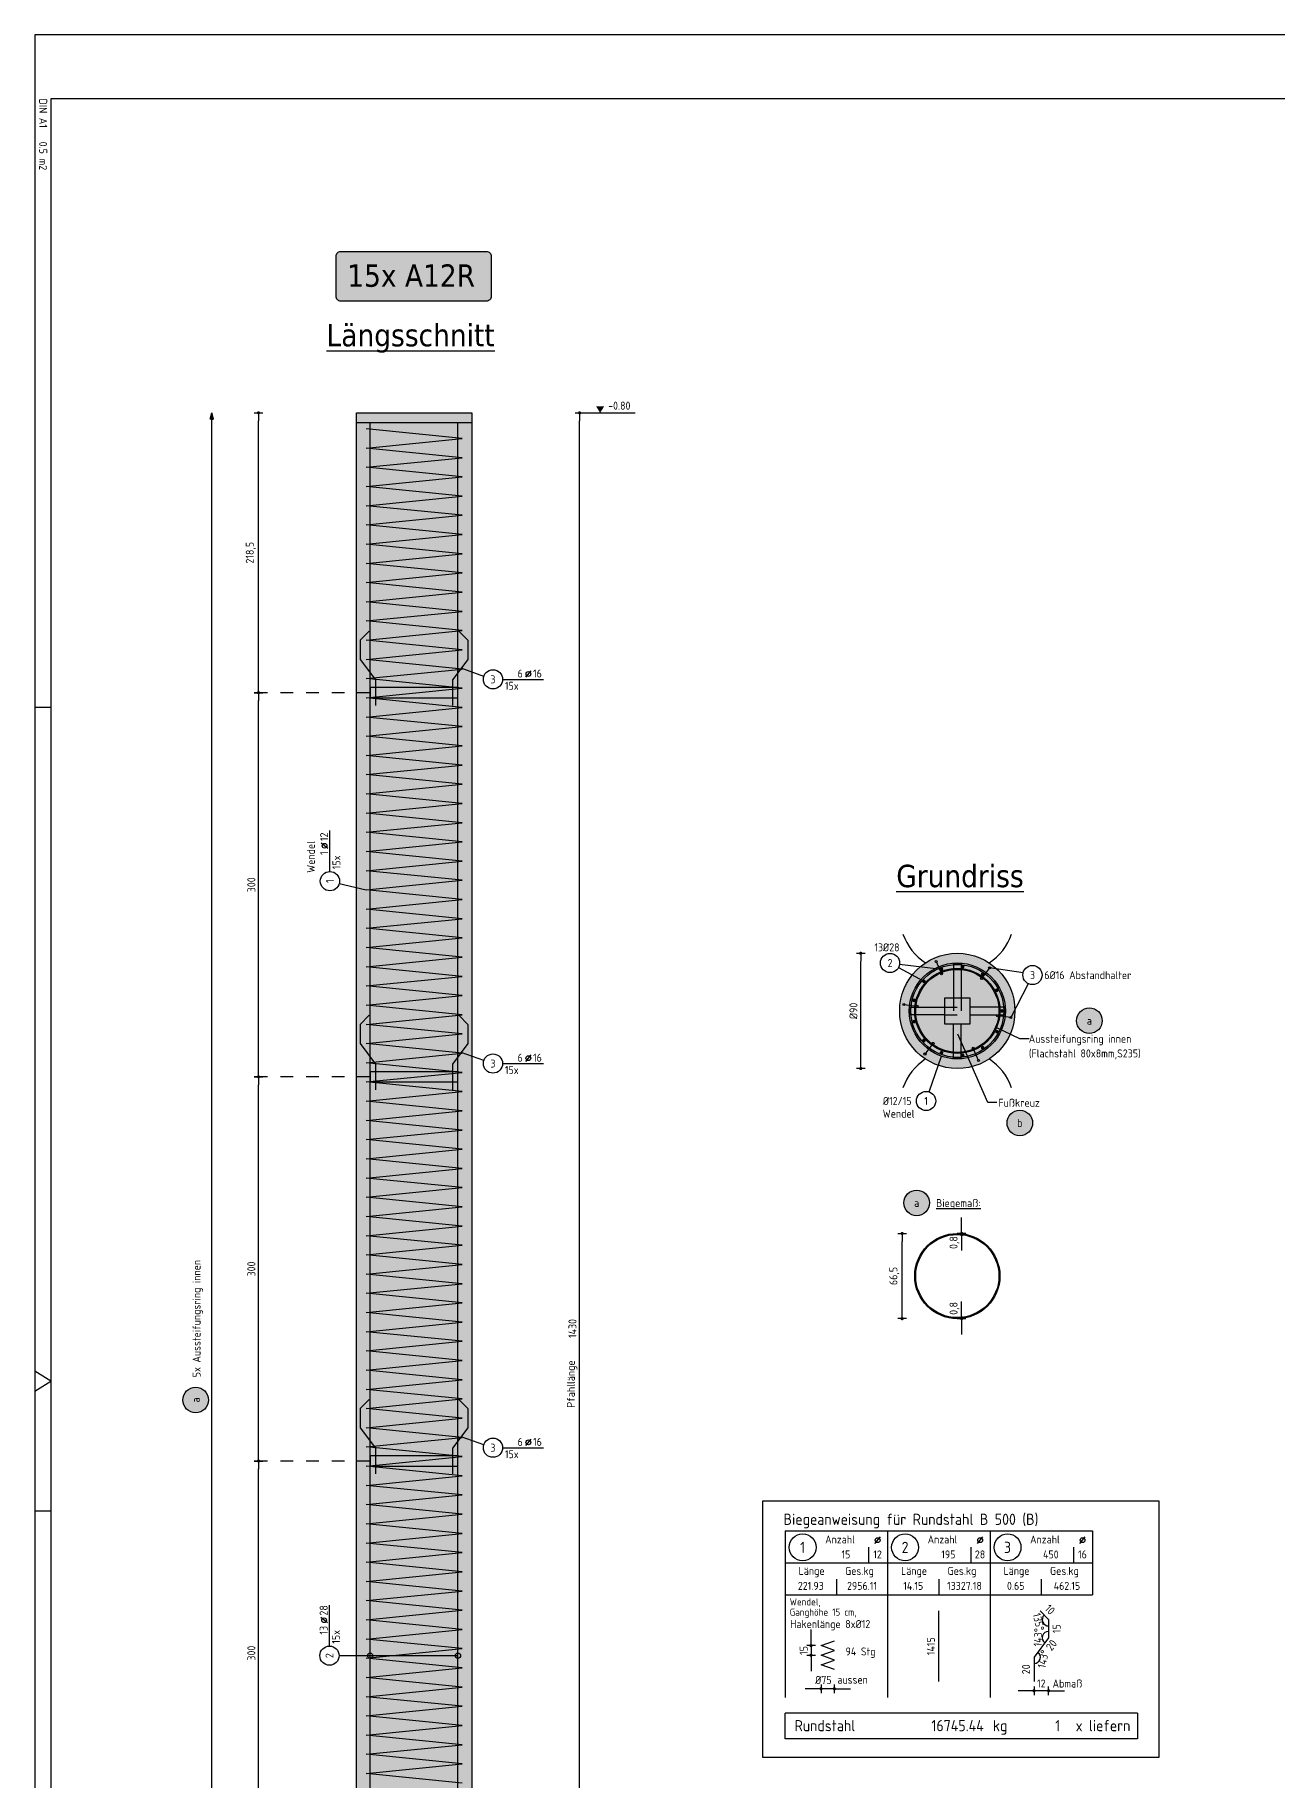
# Model space of a CAD drawing. Extents: x 1.5 to 20.9, y -1.9 to 20.
# Drawn here: x 1.5 to 11.2, y 5.49 to 19.12 of the extents above; entities that cross this region are included whole.
import ezdxf
from ezdxf.enums import TextEntityAlignment as Align

# ---------------------------------------------------------------- set-up
doc = ezdxf.new("R2010")
doc.units = 0
doc.header["$LTSCALE"] = 0.25
for name, pattern in [('AUSGEZOGEN', [1000.01, 1000, 0.01]), ('DASHDOT2', [0.5, 0.25, -0.125, 0, -0.125]), ('DOT', [0.175, 0.05, -0.125])]:
    doc.linetypes.add(name, pattern=pattern)
for name, color, linetype in [('1__LINE_ACI_7', 7, 'Continuous'), ('ACHSEN', 7, 'Continuous'), ('BET-SCHN', 6, 'Continuous'), ('BETON', 7, 'Continuous'), ('grau_hell', 7, 'Continuous'), ('grau_mittel', 7, 'Continuous'), ('HILFE', 7, 'Continuous'), ('koten', 7, 'Continuous'), ('MASSE', 7, 'Continuous'), ('OBJEKT', 7, 'Continuous'), ('POS', 7, 'Continuous'), ('RAHMEN', 7, 'Continuous'), ('RND', 7, 'Continuous'), ('RND_BILD', 7, 'Continuous'), ('STAHL', 7, 'Continuous'), ('TEXT', 7, 'Continuous')]:
    doc.layers.add(name, color=color, linetype=linetype)
doc.layers.add('NOPLOT', color=7, linetype='Continuous', plot=False)
doc.styles.add('helv', font='tahoma.ttf')
doc.styles.add('txt', font='isocp.shx')
doc.dimstyles.new('DOT_I', dxfattribs={"dimscale": 0.25, "dimtxt": 0.25, "dimasz": 0.25, "dimexe": 0.1, "dimexo": 0.3, "dimgap": 0.1, "dimtad": 1, "dimdec": 3, "dimzin": 3, "dimtxsty": 'txt', "dimblk": 'DOT', "dimblk1": 'DOT', "dimblk2": 'DOT', "dimsah": 1, "dimcen": 0.1, "dimse1": 1, "dimse2": 1, "dimazin": 0, "dimtfac": 1, "dimtdec": 4, "dimtix": 1, "dimtmove": 2, "dimatfit": 3, "dimfxl": 0, "dimtvp": 1, "dimtolj": 1, "dimtzin": 0, "dimarcsym": 0})

# ---------------------------------------------------------------- blocks, each defined once
blk = doc.blocks.new('DINA1')
at = {"layer": 'RAHMEN'}
for p, q in [((0, 59.4), (0, 0)), ((0, 0), (84.1, 0))]:
    blk.add_line(p, q, dxfattribs=at)
at = {"layer": 'RAHMEN', "color": 5}
for p, q in [((2, 58.9), (2, 0.5)), ((2, 0.5), (83.6, 0.5))]:
    blk.add_line(p, q, dxfattribs=at)
at = {"layer": 'RAHMEN', "color": 7}
for p, q in [((21, 0), (21, 0.5)), ((46.1, 0), (46.1, 0.5))]:
    blk.add_line(p, q, dxfattribs=at)
at = {"layer": 'RAHMEN', "color": 7, "linetype": 'Continuous'}
for p, q in [((42.05, 0.5), (41.74, 0)), ((42.36, 0), (42.05, 0.5))]:
    blk.add_line(p, q, dxfattribs=at)
at = {"layer": 'RAHMEN', "color": 7, "style": 'txt'}
blk.add_text('DIN A1   0.5 m2', height=0.25, dxfattribs=at).set_placement((1.989, 0.133))
blk = doc.blocks.new('OKRD_O')
at = {"color": 0, "linetype": 'ByBlock'}
blk.add_solid([(-0.125, 0.202), (0.125, 0.202), (0, 0)], dxfattribs=at)
at = {"color": 0, "linetype": 'ByBlock', "style": 'txt'}
blk.add_attdef('OKRD', (0.25, 0.1), '', height=0.25, dxfattribs=at)
blk = doc.blocks.new('DOT')
at = {"layer": 'MASSE', "color": 7, "linetype": 'Continuous'}
for p, q in [((0, 0), (-1, 0)), ((0, 0.54), (0, -0.54))]:
    blk.add_line(p, q, dxfattribs=at)
at = {"layer": 'MASSE', "color": 7, "linetype": 'Continuous', "const_width": 0.2}
blk.add_lwpolyline([(-0.1, 0, 1), (0.1, 0, 1)], format="xyb", close=True, dxfattribs=at)
blk = doc.blocks.new('*D20')
at = {"layer": 'Defpoints', "color": 0, "linetype": 'AUSGEZOGEN', "transparency": 16777216}
for p in [(5.755, 16.169), (5.755, 16.169), (5.755, 1.869)]:
    blk.add_point(p, dxfattribs=at)
at = {"layer": 'MASSE', "color": 0, "linetype": 'AUSGEZOGEN', "lineweight": -2, "transparency": 16777216}
blk.add_line((5.755, 1.932), (5.755, 16.107), dxfattribs=at)
at = {"layer": 'MASSE', "color": 0, "linetype": 'AUSGEZOGEN', "lineweight": -2, "transparency": 16777216, "xscale": 0.0625, "yscale": 0.0625, "zscale": 0.0625}
for p, rotation in [((5.755, 16.169), 90), ((5.755, 1.869), 270)]:
    blk.add_blockref('DOT', p, dxfattribs=dict(at, rotation=rotation))
at = {"layer": 'MASSE', "color": 0, "linetype": 'AUSGEZOGEN', "transparency": 16777216, "insert": (5.699, 9.019), "char_height": 0.0625, "attachment_point": 5, "rotation": 90, "style": 'txt'}
blk.add_mtext('\\A1;1430', dxfattribs=at)
blk = doc.blocks.new('*D21')
at = {"layer": 'Defpoints', "color": 0, "linetype": 'AUSGEZOGEN', "transparency": 16777216}
for p in [(7.95, 11.949), (7.95, 11.949), (7.95, 11.049)]:
    blk.add_point(p, dxfattribs=at)
at = {"layer": 'MASSE', "color": 0, "linetype": 'AUSGEZOGEN', "lineweight": -2, "transparency": 16777216}
blk.add_line((7.95, 11.111), (7.95, 11.886), dxfattribs=at)
at = {"layer": 'MASSE', "color": 0, "linetype": 'AUSGEZOGEN', "lineweight": -2, "transparency": 16777216, "xscale": 0.0625, "yscale": 0.0625, "zscale": 0.0625}
for p, rotation in [((7.95, 11.949), 90), ((7.95, 11.049), 270)]:
    blk.add_blockref('DOT', p, dxfattribs=dict(at, rotation=rotation))
at = {"layer": 'MASSE', "color": 0, "linetype": 'AUSGEZOGEN', "transparency": 16777216, "insert": (7.893, 11.499), "char_height": 0.0625, "attachment_point": 5, "rotation": 90, "style": 'txt'}
blk.add_mtext('\\A1;%%C90', dxfattribs=at)
blk = doc.blocks.new('RND_LEI')
at = {"layer": 'RND', "color": 7, "linetype": 'Continuous'}
blk.add_line((1.022, 0.066), (1.19, 0.27), dxfattribs=at)
for centre, radius in [((0, 0), 0.3), ((1.106, 0.168), 0.075)]:
    blk.add_circle(centre, radius, dxfattribs=at)
at = {"layer": 'RND', "color": 7, "linetype": 'Continuous', "style": 'txt'}
blk.add_attdef('POSL', text='', height=0.25, dxfattribs=at).set_placement((0, 0), align=Align.MIDDLE)
blk.add_attdef('ANZ', text='', height=0.25, dxfattribs=at).set_placement((0.931, 0.057), align=Align.RIGHT)
for tag, p in [('DUM', (1.253, 0.057)), ('ABSTD', (1.674, 0.057)), ('POSTXT', (0.374, -0.327))]:
    blk.add_attdef(tag, p, '', height=0.25, dxfattribs=at)
blk = doc.blocks.new('*D28')
at = {"layer": 'Defpoints', "color": 0, "linetype": 'AUSGEZOGEN', "transparency": 16777216}
for p in [(3.248, 7.984), (3.248, 7.984), (3.248, 4.984)]:
    blk.add_point(p, dxfattribs=at)
at = {"layer": 'MASSE', "color": 0, "linetype": 'AUSGEZOGEN', "lineweight": -2, "transparency": 16777216}
blk.add_line((3.248, 5.047), (3.248, 7.922), dxfattribs=at)
at = {"layer": 'MASSE', "color": 0, "linetype": 'AUSGEZOGEN', "lineweight": -2, "transparency": 16777216, "xscale": 0.0625, "yscale": 0.0625, "zscale": 0.0625}
for p, rotation in [((3.248, 7.984), 90), ((3.248, 4.984), 270)]:
    blk.add_blockref('DOT', p, dxfattribs=dict(at, rotation=rotation))
at = {"layer": 'MASSE', "color": 0, "linetype": 'AUSGEZOGEN', "transparency": 16777216, "insert": (3.192, 6.484), "char_height": 0.0625, "attachment_point": 5, "rotation": 90, "style": 'txt'}
blk.add_mtext('\\A1;300', dxfattribs=at)
blk = doc.blocks.new('*D29')
at = {"layer": 'Defpoints', "color": 0, "linetype": 'AUSGEZOGEN', "transparency": 16777216}
for p in [(3.248, 10.984), (3.248, 10.984), (3.248, 7.984)]:
    blk.add_point(p, dxfattribs=at)
at = {"layer": 'MASSE', "color": 0, "linetype": 'AUSGEZOGEN', "lineweight": -2, "transparency": 16777216}
blk.add_line((3.248, 8.047), (3.248, 10.922), dxfattribs=at)
at = {"layer": 'MASSE', "color": 0, "linetype": 'AUSGEZOGEN', "lineweight": -2, "transparency": 16777216, "xscale": 0.0625, "yscale": 0.0625, "zscale": 0.0625}
for p, rotation in [((3.248, 10.984), 90), ((3.248, 7.984), 270)]:
    blk.add_blockref('DOT', p, dxfattribs=dict(at, rotation=rotation))
at = {"layer": 'MASSE', "color": 0, "linetype": 'AUSGEZOGEN', "transparency": 16777216, "insert": (3.192, 9.484), "char_height": 0.0625, "attachment_point": 5, "rotation": 90, "style": 'txt'}
blk.add_mtext('\\A1;300', dxfattribs=at)
blk = doc.blocks.new('*D30')
at = {"layer": 'Defpoints', "color": 0, "linetype": 'AUSGEZOGEN', "transparency": 16777216}
for p in [(3.248, 13.984), (3.248, 13.984), (3.248, 10.984)]:
    blk.add_point(p, dxfattribs=at)
at = {"layer": 'MASSE', "color": 0, "linetype": 'AUSGEZOGEN', "lineweight": -2, "transparency": 16777216}
blk.add_line((3.248, 11.047), (3.248, 13.922), dxfattribs=at)
at = {"layer": 'MASSE', "color": 0, "linetype": 'AUSGEZOGEN', "lineweight": -2, "transparency": 16777216, "xscale": 0.0625, "yscale": 0.0625, "zscale": 0.0625}
for p, rotation in [((3.248, 13.984), 90), ((3.248, 10.984), 270)]:
    blk.add_blockref('DOT', p, dxfattribs=dict(at, rotation=rotation))
at = {"layer": 'MASSE', "color": 0, "linetype": 'AUSGEZOGEN', "transparency": 16777216, "insert": (3.192, 12.484), "char_height": 0.0625, "attachment_point": 5, "rotation": 90, "style": 'txt'}
blk.add_mtext('\\A1;300', dxfattribs=at)
blk = doc.blocks.new('*D31')
at = {"layer": 'Defpoints', "color": 0, "linetype": 'AUSGEZOGEN', "transparency": 16777216}
for p in [(3.248, 16.169), (3.248, 16.169), (3.248, 13.984)]:
    blk.add_point(p, dxfattribs=at)
at = {"layer": 'MASSE', "color": 0, "linetype": 'AUSGEZOGEN', "lineweight": -2, "transparency": 16777216}
blk.add_line((3.248, 14.047), (3.248, 16.107), dxfattribs=at)
at = {"layer": 'MASSE', "color": 0, "linetype": 'AUSGEZOGEN', "lineweight": -2, "transparency": 16777216, "xscale": 0.0625, "yscale": 0.0625, "zscale": 0.0625}
for p, rotation in [((3.248, 16.169), 90), ((3.248, 13.984), 270)]:
    blk.add_blockref('DOT', p, dxfattribs=dict(at, rotation=rotation))
at = {"layer": 'MASSE', "color": 0, "linetype": 'AUSGEZOGEN', "transparency": 16777216, "insert": (3.187, 15.077), "char_height": 0.0625, "attachment_point": 5, "rotation": 90, "style": 'txt'}
blk.add_mtext('\\A1;218,5', dxfattribs=at)
blk = doc.blocks.new('Pfeillinie')
at = {"layer": 'TEXT', "linetype": 'Continuous'}
blk.add_hatch(color=7, dxfattribs=at).paths.add_polyline_path([(0, 0), (-0.8, 0.2), (-0.8, 0), (-0.8, -0.2)])
at = {"layer": 'TEXT', "color": 7, "linetype": 'Continuous'}
for p, q in [((-0.8, 0), (-0.8, 0.2)), ((-0.8, 0.2), (0, 0)), ((-0.8, 0), (-0.8, -0.2)), ((-0.8, -0.2), (0, 0))]:
    blk.add_line(p, q, dxfattribs=at)
blk = doc.blocks.new('pos_ausz')
at = {"layer": 'grau_hell', "true_color": 0xfcfcfc}
blk.add_hatch(color=7, dxfattribs=at).paths.add_polyline_path([(-0.4, 0, 1), (0.4, 0, 1)])
at = {"layer": 'POS', "color": 1, "linetype": 'Continuous'}
blk.add_circle((0, 0), 0.4, dxfattribs=at)
at = {"layer": 'POS', "color": 7, "linetype": 'Continuous', "style": 'txt'}
blk.add_attdef('POSNAME', text='', height=0.25, dxfattribs=at).set_placement((0, 0), align=Align.MIDDLE)
blk.add_attdef('POSABM', (0.6, 0.05), '', height=0.25, dxfattribs=at)
blk = doc.blocks.new('RND_HIN')
at = {"layer": 'RND', "color": 7, "linetype": 'Continuous'}
blk.add_circle((0, 0), 0.3, dxfattribs=at)
at = {"layer": 'RND', "color": 7, "linetype": 'Continuous', "style": 'txt'}
blk.add_attdef('POSI', text='', height=0.25, dxfattribs=at).set_placement((0, 0), align=Align.MIDDLE)
blk = doc.blocks.new('*D40')
at = {"layer": 'Defpoints', "color": 0, "linetype": 'AUSGEZOGEN', "transparency": 16777216}
for p in [(8.738, 9.761), (8.738, 9.761), (8.738, 9.753)]:
    blk.add_point(p, dxfattribs=at)
at = {"layer": 'MASSE', "color": 0, "linetype": 'AUSGEZOGEN', "lineweight": -2, "transparency": 16777216}
for p, q in [((8.738, 9.824), (8.738, 9.886)), ((8.738, 9.753), (8.738, 9.761)), ((8.738, 9.691), (8.738, 9.628))]:
    blk.add_line(p, q, dxfattribs=at)
at = {"layer": 'MASSE', "color": 0, "linetype": 'AUSGEZOGEN', "lineweight": -2, "transparency": 16777216, "xscale": 0.0625, "yscale": 0.0625, "zscale": 0.0625}
for p, rotation in [((8.738, 9.761), 270), ((8.738, 9.753), 90)]:
    blk.add_blockref('DOT', p, dxfattribs=dict(at, rotation=rotation))
at = {"layer": 'MASSE', "color": 0, "linetype": 'AUSGEZOGEN', "transparency": 16777216, "insert": (8.682, 9.69), "char_height": 0.0625, "attachment_point": 5, "rotation": 90, "style": 'txt'}
blk.add_mtext('\\A1;0,8', dxfattribs=at)
blk = doc.blocks.new('*D41')
at = {"layer": 'Defpoints', "color": 0, "linetype": 'AUSGEZOGEN', "transparency": 16777216}
for p in [(8.738, 9.104), (8.738, 9.104), (8.738, 9.096)]:
    blk.add_point(p, dxfattribs=at)
at = {"layer": 'MASSE', "color": 0, "linetype": 'AUSGEZOGEN', "lineweight": -2, "transparency": 16777216}
for p, q in [((8.738, 9.167), (8.738, 9.229)), ((8.738, 9.096), (8.738, 9.104)), ((8.738, 9.034), (8.738, 8.971))]:
    blk.add_line(p, q, dxfattribs=at)
at = {"layer": 'MASSE', "color": 0, "linetype": 'AUSGEZOGEN', "lineweight": -2, "transparency": 16777216, "xscale": 0.0625, "yscale": 0.0625, "zscale": 0.0625}
for p, rotation in [((8.738, 9.104), 270), ((8.738, 9.096), 90)]:
    blk.add_blockref('DOT', p, dxfattribs=dict(at, rotation=rotation))
at = {"layer": 'MASSE', "color": 0, "linetype": 'AUSGEZOGEN', "transparency": 16777216, "insert": (8.682, 9.176), "char_height": 0.0625, "attachment_point": 5, "rotation": 90, "style": 'txt'}
blk.add_mtext('\\A1;0,8', dxfattribs=at)
blk = doc.blocks.new('*D42')
at = {"layer": 'Defpoints', "color": 0, "linetype": 'AUSGEZOGEN', "transparency": 16777216}
for p in [(8.273, 9.761), (8.273, 9.761), (8.273, 9.096)]:
    blk.add_point(p, dxfattribs=at)
at = {"layer": 'MASSE', "color": 0, "linetype": 'AUSGEZOGEN', "lineweight": -2, "transparency": 16777216}
blk.add_line((8.273, 9.159), (8.273, 9.699), dxfattribs=at)
at = {"layer": 'MASSE', "color": 0, "linetype": 'AUSGEZOGEN', "lineweight": -2, "transparency": 16777216, "xscale": 0.0625, "yscale": 0.0625, "zscale": 0.0625}
for p, rotation in [((8.273, 9.761), 90), ((8.273, 9.096), 270)]:
    blk.add_blockref('DOT', p, dxfattribs=dict(at, rotation=rotation))
at = {"layer": 'MASSE', "color": 0, "linetype": 'AUSGEZOGEN', "transparency": 16777216, "insert": (8.212, 9.429), "char_height": 0.0625, "attachment_point": 5, "rotation": 90, "style": 'txt'}
blk.add_mtext('\\A1;66,5', dxfattribs=at)
blk = doc.blocks.new('RND_LIS2')
at = {"layer": 'RND', "color": 3, "linetype": 'Continuous'}
for p, q in [((0, 0), (0, -5.2)), ((0, 0), (3.2, 0)), ((3.2, 0), (3.2, -2)), ((2.6, -0.503), (2.6, -1)), ((0, -1), (3.2, -1)), ((1.6, -1.503), (1.6, -2)), ((0, -2), (3.2, -2))]:
    blk.add_line(p, q, dxfattribs=at)
at = {"layer": 'RND', "color": 7, "linetype": 'Continuous'}
blk.add_line((2.805, -0.39), (2.973, -0.186), dxfattribs=at)
at = {"layer": 'RND', "color": 1, "linetype": 'Continuous'}
blk.add_circle((0.545, -0.513), 0.42, dxfattribs=at)
at = {"layer": 'RND', "color": 7, "linetype": 'Continuous'}
blk.add_circle((2.889, -0.288), 0.075, dxfattribs=at)
at = {"layer": 'RND', "color": 7, "linetype": 'Continuous', "style": 'txt'}
for s, p in [('Anzahl', (1.249, -0.391)), ('Länge', (0.42, -1.373)), ('Ges.kg', (1.872, -1.373))]:
    blk.add_text(s, height=0.25, dxfattribs=at).set_placement(p)
at = {"layer": 'RND', "color": 1, "linetype": 'Continuous', "style": 'txt'}
blk.add_attdef('POS1', text='', height=0.35, dxfattribs=at).set_placement((0.545, -0.513), align=Align.MIDDLE)
at = {"layer": 'RND', "color": 7, "linetype": 'Continuous', "style": 'txt'}
for tag, p in [('STK1', (1.897, -0.859)), ('DS1', (2.885, -0.859)), ('LANG1', (0.8, -1.841)), ('GEW', (2.4, -1.841))]:
    blk.add_attdef(tag, text='', height=0.25, dxfattribs=at).set_placement(p, align=Align.CENTER)
blk = doc.blocks.new('*D45')
at = {"layer": 'Defpoints', "color": 0, "linetype": 'AUSGEZOGEN', "transparency": 16777216}
for p in [(9.382, 6.711), (9.383, 6.78), (9.417, 6.746), (9.417, 6.675)]:
    blk.add_point(p, dxfattribs=at)
at = {"layer": 'RND_BILD', "color": 0, "linetype": 'AUSGEZOGEN', "lineweight": -2, "transparency": 16777216}
blk.add_arc((9.417, 6.746), 0.05, 135, 270, dxfattribs=at)
at = {"layer": 'RND_BILD', "color": 0, "linetype": 'AUSGEZOGEN', "transparency": 16777216, "insert": (9.338, 6.728), "char_height": 0.0625, "attachment_point": 5, "rotation": 283.4686, "style": 'txt'}
blk.add_mtext('\\A1;135°', dxfattribs=at)
blk = doc.blocks.new('*D46')
at = {"layer": 'Defpoints', "color": 0, "linetype": 'AUSGEZOGEN', "transparency": 16777216}
for p in [(9.38, 6.638), (9.417, 6.675), (9.417, 6.604), (9.36, 6.529)]:
    blk.add_point(p, dxfattribs=at)
at = {"layer": 'RND_BILD', "color": 0, "linetype": 'AUSGEZOGEN', "lineweight": -2, "transparency": 16777216}
blk.add_arc((9.417, 6.604), 0.05, 90, 233.1301, dxfattribs=at)
at = {"layer": 'RND_BILD', "color": 0, "linetype": 'AUSGEZOGEN', "transparency": 16777216, "insert": (9.334, 6.608), "char_height": 0.0625, "attachment_point": 5, "rotation": 87.6072, "style": 'txt'}
blk.add_mtext('\\A1;143°', dxfattribs=at)
blk = doc.blocks.new('*D47')
at = {"layer": 'Defpoints', "color": 0, "linetype": 'AUSGEZOGEN', "transparency": 16777216}
for p in [(9.303, 6.453), (9.34, 6.419), (9.36, 6.529), (9.303, 6.358)]:
    blk.add_point(p, dxfattribs=at)
at = {"layer": 'RND_BILD', "color": 0, "linetype": 'AUSGEZOGEN', "lineweight": -2, "transparency": 16777216}
blk.add_arc((9.303, 6.453), 0.05, 270, 53.1301, dxfattribs=at)
at = {"layer": 'RND_BILD', "color": 0, "linetype": 'AUSGEZOGEN', "transparency": 16777216, "insert": (9.375, 6.438), "char_height": 0.0625, "attachment_point": 5, "rotation": 78.3981, "style": 'txt'}
blk.add_mtext('\\A1;143°', dxfattribs=at)
blk = doc.blocks.new('*D49')
at = {"layer": 'Defpoints', "color": 0, "linetype": 'AUSGEZOGEN', "transparency": 16777216}
for p in [(7.64, 6.206), (7.64, 6.206), (7.745, 6.206)]:
    blk.add_point(p, dxfattribs=at)
at = {"layer": 'MASSE', "color": 0, "linetype": 'AUSGEZOGEN', "lineweight": -2, "transparency": 16777216}
for p, q in [((7.577, 6.206), (7.515, 6.206)), ((7.745, 6.206), (7.64, 6.206)), ((7.807, 6.206), (7.87, 6.206))]:
    blk.add_line(p, q, dxfattribs=at)
at = {"layer": 'MASSE', "color": 0, "linetype": 'AUSGEZOGEN', "lineweight": -2, "transparency": 16777216, "xscale": 0.0625, "yscale": 0.0625, "zscale": 0.0625}
blk.add_blockref('DOT', (7.64, 6.206), dxfattribs=at)
at = {"layer": 'MASSE', "color": 0, "linetype": 'AUSGEZOGEN', "lineweight": -2, "transparency": 16777216, "xscale": 0.0625, "yscale": 0.0625, "zscale": 0.0625, "rotation": 180}
blk.add_blockref('DOT', (7.745, 6.206), dxfattribs=at)
at = {"layer": 'MASSE', "color": 0, "linetype": 'AUSGEZOGEN', "transparency": 16777216, "insert": (7.658, 6.274), "char_height": 0.0625, "attachment_point": 5, "style": 'txt'}
blk.add_mtext('\\A1;%%C75', dxfattribs=at)
blk = doc.blocks.new('*D50')
at = {"layer": 'Defpoints', "color": 0, "linetype": 'AUSGEZOGEN', "transparency": 16777216}
for p in [(7.562, 6.543), (7.562, 6.468), (7.562, 6.468)]:
    blk.add_point(p, dxfattribs=at)
at = {"layer": 'MASSE', "color": 0, "linetype": 'AUSGEZOGEN', "lineweight": -2, "transparency": 16777216}
for p, q in [((7.562, 6.605), (7.562, 6.668)), ((7.562, 6.543), (7.562, 6.468)), ((7.562, 6.405), (7.562, 6.343))]:
    blk.add_line(p, q, dxfattribs=at)
at = {"layer": 'MASSE', "color": 0, "linetype": 'AUSGEZOGEN', "lineweight": -2, "transparency": 16777216, "xscale": 0.0625, "yscale": 0.0625, "zscale": 0.0625}
for p, rotation in [((7.562, 6.543), 270), ((7.562, 6.468), 90)]:
    blk.add_blockref('DOT', p, dxfattribs=dict(at, rotation=rotation))
at = {"layer": 'MASSE', "color": 0, "linetype": 'AUSGEZOGEN', "transparency": 16777216, "insert": (7.505, 6.505), "char_height": 0.0625, "attachment_point": 5, "rotation": 90, "style": 'txt'}
blk.add_mtext('\\A1;15', dxfattribs=at)
blk = doc.blocks.new('*D51')
at = {"layer": 'Defpoints', "color": 0, "linetype": 'AUSGEZOGEN', "transparency": 16777216}
for p in [(9.303, 6.19), (9.303, 6.19), (9.417, 6.19)]:
    blk.add_point(p, dxfattribs=at)
at = {"layer": 'MASSE', "color": 0, "linetype": 'AUSGEZOGEN', "lineweight": -2, "transparency": 16777216}
for p, q in [((9.241, 6.19), (9.178, 6.19)), ((9.417, 6.19), (9.303, 6.19)), ((9.479, 6.19), (9.542, 6.19))]:
    blk.add_line(p, q, dxfattribs=at)
at = {"layer": 'MASSE', "color": 0, "linetype": 'AUSGEZOGEN', "lineweight": -2, "transparency": 16777216, "xscale": 0.0625, "yscale": 0.0625, "zscale": 0.0625}
blk.add_blockref('DOT', (9.303, 6.19), dxfattribs=at)
at = {"layer": 'MASSE', "color": 0, "linetype": 'AUSGEZOGEN', "lineweight": -2, "transparency": 16777216, "xscale": 0.0625, "yscale": 0.0625, "zscale": 0.0625, "rotation": 180}
blk.add_blockref('DOT', (9.417, 6.19), dxfattribs=at)
at = {"layer": 'MASSE', "color": 0, "linetype": 'AUSGEZOGEN', "transparency": 16777216, "insert": (9.36, 6.247), "char_height": 0.0625, "attachment_point": 5, "style": 'txt'}
blk.add_mtext('\\A1;12', dxfattribs=at)
blk = doc.blocks.new('RND_SUM')
at = {"layer": 'RND', "color": 5, "linetype": 'Continuous'}
for p, q in [((0, 0), (0, 0.8)), ((11, 0.8), (0, 0.8)), ((11, 0.8), (11, 0)), ((11, 0), (0, 0))]:
    blk.add_line(p, q, dxfattribs=at)
at = {"layer": 'RND', "color": 1, "linetype": 'Continuous', "style": 'txt'}
for s, p in [('Rundstahl', (0.292, 0.235)), ('kg', (6.483, 0.235))]:
    blk.add_text(s, height=0.35, dxfattribs=at).set_placement(p)
blk.add_text('x liefern', height=0.35, dxfattribs=at).set_placement((10.784, 0.235), align=Align.RIGHT)
for tag, p in [('RND-S', (6.203, 0.235)), ('RND-Z', (8.59, 0.235))]:
    blk.add_attdef(tag, text='', height=0.35, dxfattribs=at).set_placement(p, align=Align.RIGHT)

msp = doc.modelspace()

# ---------------------------------------------------------------- hatches: boundary and pattern name
at = {"layer": 'grau_hell'}
msp.add_hatch(color=9, dxfattribs=at).paths.add_polyline_path([(5.0269, 17.0416, 0.4142136), (5.0644, 17.0791), (5.0644, 17.392, 0.4142136), (5.0269, 17.4295), (3.8905, 17.4295, 0.4142136), (3.853, 17.392), (3.853, 17.0791, 0.4142136), (3.8905, 17.0416)])
at = {"layer": 'grau_mittel'}
for points in [[(4.0123, 1.869), (4.9123, 1.869), (4.9123, 16.169), (4.0123, 16.169)], [(9.1542, 11.4989, 1), (8.2542, 11.4989, 1)]]:
    msp.add_hatch(color=61, dxfattribs=at).paths.add_polyline_path(points)

# ---------------------------------------------------------------- linework, layer by layer
at = {"layer": '1__LINE_ACI_7'}
msp.add_lwpolyline([(8.6042, 11.3989), (8.8042, 11.3989), (8.8042, 11.5988), (8.6042, 11.5988)], close=True, dxfattribs=at)
at = {"layer": 'ACHSEN', "color": 102, "linetype": 'DASHDOT2'}
for p, q in [((4.1193, 13.984), (3.2481, 13.984)), ((4.1193, 10.984), (3.2481, 10.984)), ((4.1193, 7.984), (3.2481, 7.984))]:
    msp.add_line(p, q, dxfattribs=at)
at = {"layer": 'BET-SCHN'}
for centre, start, end in [((8.7042, 12.2489), 199.47122, 236.44269), ((8.7042, 12.2489), 303.55731, 340.52878), ((8.7042, 10.7489), 123.55731, 160.52878), ((8.7042, 10.7489), 19.47122, 56.44269)]:
    msp.add_arc(centre, 0.45, start, end, dxfattribs=at)
at = {"layer": 'BETON', "color": 6, "linetype": 'AUSGEZOGEN'}
for p, q in [((4.0123, 1.869), (4.0123, 16.169)), ((4.0123, 16.169), (4.9123, 16.169)), ((4.9123, 16.169), (4.9123, 1.869))]:
    msp.add_line(p, q, dxfattribs=at)
msp.add_circle((8.7042, 11.4989), 0.45, dxfattribs=at)
at = {"layer": 'HILFE', "color": 102, "linetype": 'AUSGEZOGEN'}
for p, q in [((5.7548, 16.169), (6.1883, 16.169)), ((8.6742, 11.8688), (8.7342, 11.8688)), ((8.3342, 11.5289), (8.3342, 11.4689)), ((9.0742, 11.5289), (9.0742, 11.4689)), ((8.9428, 10.7836), (8.7076, 11.3168)), ((9.2646, 11.2814), (9.1917, 11.2814)), ((8.6742, 11.1289), (8.7342, 11.1289)), ((9.0123, 10.7836), (8.9428, 10.7836))]:
    msp.add_line(p, q, dxfattribs=at)
at = {"layer": 'NOPLOT', "color": 191, "linetype": 'Continuous'}
msp.add_line((4.0123, 16.094), (4.9123, 16.094), dxfattribs=at)
at = {"layer": 'OBJEKT', "color": 1, "linetype": 'AUSGEZOGEN'}
msp.add_lwpolyline([(3.8905, 17.4295), (5.0269, 17.4295, -0.4142136), (5.0644, 17.392), (5.0644, 17.0791, -0.4142136), (5.0269, 17.0416), (3.8905, 17.0416, -0.4142136), (3.853, 17.0791), (3.853, 17.392, -0.4142136)], format="xyb", close=True, dxfattribs=at)
at = {"layer": 'POS', "color": 1, "linetype": 'AUSGEZOGEN'}
for centre in [(9.7354, 11.4228), (9.1921, 10.6241), (8.3867, 9.9999), (2.7574, 8.4607)]:
    msp.add_circle(centre, 0.1, dxfattribs=at)
at = {"layer": 'RND', "color": 102, "linetype": 'AUSGEZOGEN'}
for p, q in [((5.007, 14.1107), (4.83, 14.1743)), ((3.8785, 12.4946), (4.0873, 12.444)), ((8.2535, 11.8642), (8.5805, 11.8252)), ((8.539, 11.8856), (8.5799, 11.7899)), ((8.2451, 11.8375), (8.443, 11.7303)), ((8.9565, 11.8352), (8.8941, 11.752)), ((9.2183, 11.7974), (8.9565, 11.8352)), ((9.2583, 11.7118), (9.1217, 11.4485)), ((8.2867, 11.5492), (8.39, 11.5367)), ((9.1217, 11.4485), (9.0184, 11.461)), ((9.1917, 11.2814), (9.0067, 11.3707)), ((8.4519, 11.1625), (8.5143, 11.2457)), ((8.8694, 11.1121), (8.8285, 11.2078)), ((5.007, 11.1107), (4.8297, 11.1738)), ((8.4847, 10.8664), (8.5813, 11.1446)), ((5.007, 8.1107), (4.8293, 8.1733)), ((3.877, 6.4644), (4.8053, 6.4644))]:
    msp.add_line(p, q, dxfattribs=at)
at = {"layer": 'RND', "color": 7, "linetype": 'AUSGEZOGEN'}
for p, q in [((5.1535, 14.0882), (5.4735, 14.0882)), ((3.8056, 12.5872), (3.8056, 12.9072)), ((5.1535, 11.0882), (5.4735, 11.0882)), ((5.1535, 8.0882), (5.4735, 8.0882)), ((3.802, 6.5394), (3.802, 6.8594))]:
    msp.add_line(p, q, dxfattribs=at)
at = {"layer": 'RND', "color": 1, "linetype": 'AUSGEZOGEN'}
for p, q in [((7.6399, 6.5429), (7.7449, 6.5804)), ((7.7449, 6.5054), (7.6399, 6.5429)), ((7.6399, 6.4679), (7.7449, 6.5054)), ((7.7449, 6.4304), (7.6399, 6.4679)), ((7.6399, 6.3929), (7.7449, 6.4304)), ((7.7449, 6.3554), (7.6399, 6.3929))]:
    msp.add_line(p, q, dxfattribs=at)
at = {"layer": 'RND', "color": 102, "linetype": 'AUSGEZOGEN'}
msp.add_lwpolyline([(2.8842, 1.869), (2.8842, 16.169)], dxfattribs=at)
at = {"layer": 'RND', "color": 1, "linetype": 'AUSGEZOGEN'}
for points in [[(4.1193, 1.944), (4.1193, 16.094)], [(4.8053, 1.944), (4.8053, 16.094)], [(4.8373, 5.469), (4.0873, 5.544), (4.8373, 5.619), (4.0873, 5.694), (4.8373, 5.769), (4.0873, 5.844), (4.8373, 5.919), (4.0873, 5.994), (4.8373, 6.069), (4.0873, 6.144), (4.8373, 6.219), (4.0873, 6.294), (4.8373, 6.369), (4.0873, 6.444), (4.8373, 6.519), (4.0873, 6.594), (4.8373, 6.669), (4.0873, 6.744), (4.8373, 6.819), (4.0873, 6.894), (4.8373, 6.969), (4.0873, 7.044), (4.8373, 7.119), (4.0873, 7.194), (4.8373, 7.269), (4.0873, 7.344), (4.8373, 7.419), (4.0873, 7.494), (4.8373, 7.569), (4.0873, 7.644), (4.8373, 7.719), (4.0873, 7.794), (4.8373, 7.869), (4.0873, 7.944), (4.8373, 8.019), (4.0873, 8.094), (4.8373, 8.169), (4.0873, 8.244), (4.8373, 8.319), (4.0873, 8.394), (4.8373, 8.469), (4.0873, 8.544), (4.8373, 8.619), (4.0873, 8.694), (4.8373, 8.769), (4.0873, 8.844), (4.8373, 8.919), (4.0873, 8.994), (4.8373, 9.069), (4.0873, 9.144), (4.8373, 9.219), (4.0873, 9.294), (4.8373, 9.369), (4.0873, 9.444), (4.8373, 9.519), (4.0873, 9.594), (4.8373, 9.669), (4.0873, 9.744), (4.8373, 9.819), (4.0873, 9.894), (4.8373, 9.969), (4.0873, 10.044), (4.8373, 10.119), (4.0873, 10.194), (4.8373, 10.269), (4.0873, 10.344), (4.8373, 10.419), (4.0873, 10.494), (4.8373, 10.569), (4.0873, 10.644), (4.8373, 10.719), (4.0873, 10.794), (4.8373, 10.869), (4.0873, 10.944), (4.8373, 11.019), (4.0873, 11.094), (4.8373, 11.169), (4.0873, 11.244), (4.8373, 11.319), (4.0873, 11.394), (4.8373, 11.469), (4.0873, 11.544), (4.8373, 11.619), (4.0873, 11.694), (4.8373, 11.769), (4.0873, 11.844), (4.8373, 11.919), (4.0873, 11.994), (4.8373, 12.069), (4.0873, 12.144), (4.8373, 12.219), (4.0873, 12.294), (4.8373, 12.369), (4.0873, 12.444), (4.8373, 12.519), (4.0873, 12.594), (4.8373, 12.669), (4.0873, 12.744), (4.8373, 12.819), (4.0873, 12.894), (4.8373, 12.969), (4.0873, 13.044), (4.8373, 13.119), (4.0873, 13.194), (4.8373, 13.269), (4.0873, 13.344), (4.8373, 13.419), (4.0873, 13.494), (4.8373, 13.569), (4.0873, 13.644), (4.8373, 13.719), (4.0873, 13.794), (4.8373, 13.869), (4.0873, 13.944), (4.8373, 14.019), (4.0873, 14.094), (4.8373, 14.169), (4.0873, 14.244), (4.8373, 14.319), (4.0873, 14.394), (4.8373, 14.469), (4.0873, 14.544), (4.8373, 14.619), (4.0873, 14.694), (4.8373, 14.769), (4.0873, 14.844), (4.8373, 14.919), (4.0873, 14.994), (4.8373, 15.069), (4.0873, 15.144), (4.8373, 15.219), (4.0873, 15.294), (4.8373, 15.369), (4.0873, 15.444), (4.8373, 15.519), (4.0873, 15.594), (4.8373, 15.669), (4.0873, 15.744), (4.8373, 15.819), (4.0873, 15.894), (4.8373, 15.969), (4.0873, 16.044)], [(4.1131, 14.4647), (4.0423, 14.394), (4.0423, 14.244), (4.1623, 14.084), (4.1623, 13.884)], [(4.8116, 14.4647), (4.8823, 14.394), (4.8823, 14.244), (4.7623, 14.084), (4.7623, 13.884)], [(4.1131, 11.4647), (4.0423, 11.394), (4.0423, 11.244), (4.1623, 11.084), (4.1623, 10.884)], [(4.8116, 11.4647), (4.8823, 11.394), (4.8823, 11.244), (4.7623, 11.084), (4.7623, 10.884)], [(4.1131, 8.4647), (4.0423, 8.394), (4.0423, 8.244), (4.1623, 8.084), (4.1623, 7.884)], [(4.8116, 8.4647), (4.8823, 8.394), (4.8823, 8.244), (4.7623, 8.084), (4.7623, 7.884)]]:
    msp.add_lwpolyline(points, dxfattribs=at)
at = {"layer": 'RND', "color": 7, "linetype": 'AUSGEZOGEN', "const_width": 0.014}
for points in [[(8.7393, 11.8453, 1), (8.7533, 11.8453, 1)], [(8.436, 11.7303, 1), (8.45, 11.7303, 1)], [(8.5735, 11.8252, 1), (8.5875, 11.8252, 1)], [(8.8955, 11.7861, 1), (8.9095, 11.7861, 1)], [(8.3584, 11.5824, 1), (8.3724, 11.5824, 1)], [(9.0062, 11.661, 1), (9.0202, 11.661, 1)], [(9.0462, 11.4989, 1), (9.0602, 11.4989, 1)], [(8.3584, 11.4153, 1), (8.3724, 11.4153, 1)], [(9.0062, 11.3367, 1), (9.0202, 11.3367, 1)], [(8.436, 11.2674, 1), (8.45, 11.2674, 1)], [(8.5735, 11.1725, 1), (8.5875, 11.1725, 1)], [(8.8955, 11.2116, 1), (8.9095, 11.2116, 1)], [(8.7393, 11.1524, 1), (8.7533, 11.1524, 1)]]:
    msp.add_lwpolyline(points, format="xyb", close=True, dxfattribs=at)
at = {"layer": 'RND', "color": 1, "linetype": 'AUSGEZOGEN'}
for radius in [0.375, 0.363]:
    msp.add_circle((8.7042, 11.4989), radius, dxfattribs=at)
at = {"layer": 'RND', "color": 102, "linetype": 'AUSGEZOGEN'}
for centre in [(8.539, 11.8856), (8.5799, 11.7899), (8.8941, 11.752), (8.9565, 11.8352), (8.2867, 11.5492), (8.39, 11.5367), (9.0184, 11.461), (9.1217, 11.4485), (8.5143, 11.2457), (8.8285, 11.2078), (8.4519, 11.1625), (8.8694, 11.1121)]:
    msp.add_circle(centre, 0.008, dxfattribs=at)
at = {"layer": 'RND', "color": 7, "linetype": 'AUSGEZOGEN'}
for centre in [(4.1193, 6.4644), (4.8053, 6.4644)]:
    msp.add_circle(centre, 0.02, dxfattribs=at)
at = {"layer": 'RND_BILD', "color": 1, "linetype": 'AUSGEZOGEN'}
for points in [[(8.5601, 6.2633), (8.5601, 6.8133)], [(9.35, 6.8133), (9.4169, 6.7464), (9.4169, 6.6043), (9.3033, 6.4527), (9.3033, 6.2633)]]:
    msp.add_lwpolyline(points, dxfattribs=at)
at = {"layer": 'STAHL', "color": 102, "linetype": 'AUSGEZOGEN'}
for p, q in [((8.6742, 11.8688), (8.6742, 11.5988)), ((8.7342, 11.8688), (8.7342, 11.5988)), ((8.3342, 11.5289), (8.6042, 11.5289)), ((8.6042, 11.4689), (8.3342, 11.4689)), ((9.0742, 11.5289), (8.8042, 11.5289)), ((8.8042, 11.4689), (9.0742, 11.4689)), ((8.6742, 11.1289), (8.6742, 11.3989)), ((8.7342, 11.1289), (8.7342, 11.3989))]:
    msp.add_line(p, q, dxfattribs=at)
at = {"layer": 'STAHL', "color": 102, "linetype": 'DOT', "ltscale": 0.7}
for p, q in [((8.6742, 11.5988), (8.6742, 11.3989)), ((8.7342, 11.5988), (8.7342, 11.3989)), ((8.6042, 11.5289), (8.8042, 11.5289)), ((8.6042, 11.4689), (8.8042, 11.4689))]:
    msp.add_line(p, q, dxfattribs=at)
at = {"layer": 'STAHL', "color": 102, "linetype": 'AUSGEZOGEN'}
for points in [[(4.1193, 13.944), (4.8053, 13.944), (4.8053, 14.024), (4.1193, 14.024)], [(4.1193, 10.944), (4.8053, 10.944), (4.8053, 11.024), (4.1193, 11.024)], [(4.1193, 7.944), (4.8053, 7.944), (4.8053, 8.024), (4.1193, 8.024)]]:
    msp.add_lwpolyline(points, close=True, dxfattribs=at)
for centre, radius in [((8.7042, 11.4989), 0.3325), ((8.7042, 11.4989), 0.3245), ((8.7042, 9.4288), 0.3325), ((8.7042, 9.4288), 0.3245)]:
    msp.add_circle(centre, radius, dxfattribs=at)
at = {"layer": 'TEXT', "color": 1, "linetype": 'AUSGEZOGEN'}
msp.add_lwpolyline([(7.1836, 5.671), (10.281, 5.671), (10.281, 7.6702), (7.1836, 7.6702)], close=True, dxfattribs=at)

# ---------------------------------------------------------------- block references
at = {"layer": 'koten', "color": 7, "xscale": 0.25, "yscale": 0.25, "zscale": 0.25}
msp.add_blockref('OKRD_O', (5.9154, 16.169), dxfattribs=at).add_auto_attribs({'OKRD': '-0.80'})
at = {"layer": 'POS', "color": 7, "linetype": 'AUSGEZOGEN', "xscale": 0.25, "yscale": 0.25, "zscale": 0.25}
for p, values in [((9.7354, 11.4228), {'POSNAME': 'a'}), ((9.1921, 10.6241), {'POSNAME': 'b'}), ((8.3867, 9.9999), {'POSNAME': 'a'})]:
    msp.add_blockref('pos_ausz', p, dxfattribs=at).add_auto_attribs(values)
at = {"layer": 'POS', "color": 7, "linetype": 'AUSGEZOGEN', "xscale": 0.25, "yscale": 0.25, "zscale": 0.25, "rotation": 90}
msp.add_blockref('pos_ausz', (2.7574, 8.4607), dxfattribs=at).add_auto_attribs({'POSNAME': 'a'})
at = {"layer": 'RAHMEN', "xscale": 0.25, "yscale": 0.25, "zscale": 0.25, "rotation": 270}
msp.add_blockref('DINA1', (1.502, 19.1206), dxfattribs=at)
at = {"layer": 'RND', "color": 102, "linetype": 'AUSGEZOGEN', "xscale": 0.0625, "yscale": 0.0625, "zscale": 0.0625, "rotation": 90}
msp.add_blockref('Pfeillinie', (2.8842, 16.169), dxfattribs=at)
at = {"layer": 'RND', "color": 7, "linetype": 'AUSGEZOGEN', "xscale": 0.25, "yscale": 0.25, "zscale": 0.25}
for name, p, values in [('RND_LEI', (5.0785, 14.0882), {'POSL': '3', 'DUM': '16', 'ANZ': '6', 'POSTXT': '15x'}), ('RND_HIN', (8.179, 11.873), {'POSI': '2'}), ('RND_HIN', (9.291, 11.7792), {'POSI': '3'}), ('RND_LEI', (5.0785, 11.0882), {'POSL': '3', 'DUM': '16', 'ANZ': '6', 'POSTXT': '15x'}), ('RND_HIN', (8.4602, 10.7956), {'POSI': '1'}), ('RND_LEI', (5.0785, 8.0882), {'POSL': '3', 'DUM': '16', 'ANZ': '6', 'POSTXT': '15x'})]:
    msp.add_blockref(name, p, dxfattribs=at).add_auto_attribs(values)
at = {"layer": 'RND', "color": 7, "linetype": 'AUSGEZOGEN', "xscale": 0.25, "yscale": 0.25, "zscale": 0.25, "rotation": 90}
for p, values in [((3.8056, 12.5122), {'POSL': '1', 'DUM': '12', 'ANZ': '1', 'POSTXT': '15x'}), ((3.802, 6.4644), {'POSL': '2', 'DUM': '28', 'ANZ': '13', 'POSTXT': '15x'})]:
    msp.add_blockref('RND_LEI', p, dxfattribs=at).add_auto_attribs(values)
at = {"layer": 'RND_BILD', "color": 6, "linetype": 'AUSGEZOGEN', "xscale": 0.25, "yscale": 0.25, "zscale": 0.25}
msp.add_blockref('RND_LIS2', (7.3601, 7.4383), dxfattribs=at).add_auto_attribs({'POS1': '1', 'STK1': '15', 'DS1': '12', 'LANG1': '221.93', 'GEW': '2956.11'})
at = {"layer": 'RND_BILD', "color": 7, "linetype": 'AUSGEZOGEN', "xscale": 0.25, "yscale": 0.25, "zscale": 0.25}
for name, p, values in [('RND_LIS2', (8.1601, 7.4383), {'POS1': '2', 'STK1': '195', 'DS1': '28', 'LANG1': '14.15', 'GEW': '13327.18'}), ('RND_LIS2', (8.9601, 7.4383), {'POS1': '3', 'STK1': '450', 'DS1': '16', 'LANG1': '0.65', 'GEW': '462.15'}), ('RND_SUM', (7.3601, 5.8154), {'RND-S': '16745.44', 'RND-Z': '1'})]:
    msp.add_blockref(name, p, dxfattribs=at).add_auto_attribs(values)

# ---------------------------------------------------------------- texts
at = {"layer": 'RND', "color": 7, "linetype": 'AUSGEZOGEN', "style": 'txt'}
for s, p in [('Wendel, ', (7.3958, 6.8563)), ('Ganghöhe 15 cm,', (7.3958, 6.7761))]:
    msp.add_text(s, height=0.05625, dxfattribs=at).set_placement(p)
at = {"layer": 'RND_BILD', "color": 7, "linetype": 'AUSGEZOGEN', "style": 'txt'}
for s, rotation, p in [('10', 315, (9.4276, 6.824)), ('15', 90, (9.4794, 6.6753)), ('1415', 90, (8.4976, 6.5383)), ('20', 53.1301, (9.439, 6.5467)), ('20', 90, (9.2408, 6.358))]:
    msp.add_text(s, height=0.063, rotation=rotation, dxfattribs=at).set_placement(p, align=Align.MIDDLE)
for s, p in [('Hakenlänge 8x%%C12', (7.3991, 6.6799)), ('94 Stg', (7.8317, 6.4659))]:
    msp.add_text(s, height=0.0625, dxfattribs=at).set_placement(p)
at = {"layer": 'TEXT', "color": 5, "linetype": 'AUSGEZOGEN', "style": 'helv'}
for s, p in [('15x A12R', (3.9407, 17.1539)), ('%%ULängsschnitt', (3.7793, 16.6886)), ('%%UGrundriss', (8.2275, 12.4654))]:
    msp.add_text(s, height=0.175, dxfattribs=at).set_placement(p)
at = {"layer": 'TEXT', "color": 7, "linetype": 'AUSGEZOGEN', "style": 'txt'}
for s, p in [('Wendel', (3.6882, 12.5775)), ('Pfahllänge', (5.7182, 8.4006))]:
    msp.add_text(s, height=0.0625, rotation=90, dxfattribs=at).set_placement(p)
for s, p in [('13%%C28', (8.0565, 11.9641)), ('6%%C16 Abstandhalter', (9.3836, 11.7471)), ('Aussteifungsring innen', (9.2617, 11.2503)), ('(Flachstahl 80x8mm,S235)', (9.2628, 11.136)), ('%%C12/15', (8.1224, 10.7642)), ('Fußkreuz', (9.0255, 10.7504)), ('Wendel', (8.1217, 10.6656)), ('%%UBiegemaß:', (8.5392, 9.9674)), ('aussen', (7.7673, 6.2456)), ('Abmaß', (9.4479, 6.2154))]:
    msp.add_text(s, height=0.0625, dxfattribs=at).set_placement(p)
at = {"layer": 'TEXT', "color": 7, "linetype": 'DASHDOT2', "style": 'txt'}
msp.add_text('5x Aussteifungsring innen', height=0.0625, rotation=90, dxfattribs=at).set_placement((2.7956, 8.6383))
at = {"layer": 'TEXT', "color": 1, "linetype": 'AUSGEZOGEN', "style": 'txt'}
msp.add_text('Biegeanweisung für Rundstahl B 500 (B)', height=0.0875, dxfattribs=at).set_placement((7.3468, 7.4855))

# ---------------------------------------------------------------- dimensions: what is measured, and where the dimension line sits
at = {"layer": 'MASSE', "color": 7, "linetype": 'AUSGEZOGEN'}
for base, p1, p2, override, picture, middle in [((3.2481, 16.169), (3.2481, 13.984), (3.2481, 16.169), {"dimdec": 1, "dimlfac": 100}, '*D31', (3.1871, 15.0765)), ((5.7548, 16.169), (5.7548, 1.869), (5.7548, 16.169), {"dimdec": 0, "dimlfac": 100}, '*D20', (5.6985, 9.019)), ((3.2481, 13.984), (3.2481, 10.984), (3.2481, 13.984), {"dimdec": 0, "dimlfac": 100}, '*D30', (3.1918, 12.484)), ((3.2481, 10.984), (3.2481, 7.984), (3.2481, 10.984), {"dimdec": 0, "dimlfac": 100}, '*D29', (3.1918, 9.484)), ((8.2727, 9.7613), (8.2727, 9.0963), (8.2727, 9.7613), {"dimdec": 1, "dimlfac": 100}, '*D42', (8.2118, 9.4288)), ((3.2481, 7.984), (3.2481, 4.984), (3.2481, 7.984), {"dimdec": 0, "dimlfac": 100}, '*D28', (3.1918, 6.484))]:
    dim = msp.add_linear_dim(base=base, p1=p1, p2=p2, angle=90, dimstyle='DOT_I', override=override, dxfattribs=at)
    dim.commit()
    dim.dimension.update_dxf_attribs({"geometry": picture, "text_midpoint": middle})
for base, p1, p2, text, picture, middle in [((7.9496, 11.9489), (7.9496, 11.0489), (7.9496, 11.9489), '%%C<>', '*D21', (7.8934, 11.4989)), ((7.5617, 6.4679), (7.5617, 6.5429), (7.5617, 6.4679), '15', '*D50', (7.5054, 6.5054))]:
    dim = msp.add_linear_dim(base=base, p1=p1, p2=p2, angle=90, text=text, dimstyle='DOT_I', override={"dimdec": 0, "dimlfac": 100}, dxfattribs=at)
    dim.commit()
    dim.dimension.update_dxf_attribs({"geometry": picture, "text_midpoint": middle})
for base, p1, p2, picture, middle in [((8.738, 9.7613), (8.738, 9.7533), (8.738, 9.7613), '*D40', (8.6823, 9.6896)), ((8.738, 9.1043), (8.738, 9.0963), (8.738, 9.1043), '*D41', (8.6816, 9.1756))]:
    dim = msp.add_linear_dim(base=base, p1=p1, p2=p2, angle=90, dimstyle='DOT_I', override={"dimdec": 1, "dimlfac": 100}, dxfattribs=at)
    dim.commit()
    dim.dimension.update_dxf_attribs({"geometry": picture, "text_midpoint": middle, "dimtype": 160})
dim = msp.add_linear_dim(base=(7.6399, 6.2055), p1=(7.7449, 6.2055), p2=(7.6399, 6.2055), text='%%C75', dimstyle='DOT_I', override={"dimdec": 0, "dimlfac": 100}, dxfattribs=at)
dim.commit()
dim.dimension.update_dxf_attribs({"geometry": '*D49', "text_midpoint": (7.6585, 6.2742), "dimtype": 160})
dim = msp.add_linear_dim(base=(9.3033, 6.1903), p1=(9.4169, 6.1903), p2=(9.3033, 6.1903), text='12', dimstyle='DOT_I', override={"dimdec": 1, "dimlfac": 100}, dxfattribs=at)
dim.commit()
dim.dimension.update_dxf_attribs({"geometry": '*D51', "text_midpoint": (9.3601, 6.2465)})
at = {"layer": 'RND_BILD', "color": 7, "linetype": 'AUSGEZOGEN'}
for base, center, p1, p2, picture, middle in [((9.3816, 6.711), (9.4169, 6.7464), (9.4169, 6.6753), (9.3834, 6.7798), '*D45', (9.3383, 6.7275)), ((9.3799, 6.6379), (9.4169, 6.6043), (9.3601, 6.5285), (9.4169, 6.6753), '*D46', (9.3341, 6.6077)), ((9.3403, 6.4191), (9.3033, 6.4527), (9.3033, 6.358), (9.3601, 6.5285), '*D47', (9.3753, 6.438))]:
    dim = msp.add_angular_dim_3p(base=base, center=center, p1=p1, p2=p2, dimstyle='DOT_I', override={"dimdec": 1, "dimrnd": 0.0005, "dimadec": 0}, dxfattribs=at)
    dim.commit()
    dim.dimension.update_dxf_attribs({"geometry": picture, "text_midpoint": middle, "dimtype": 165})

doc.saveas('drawing.dxf')
